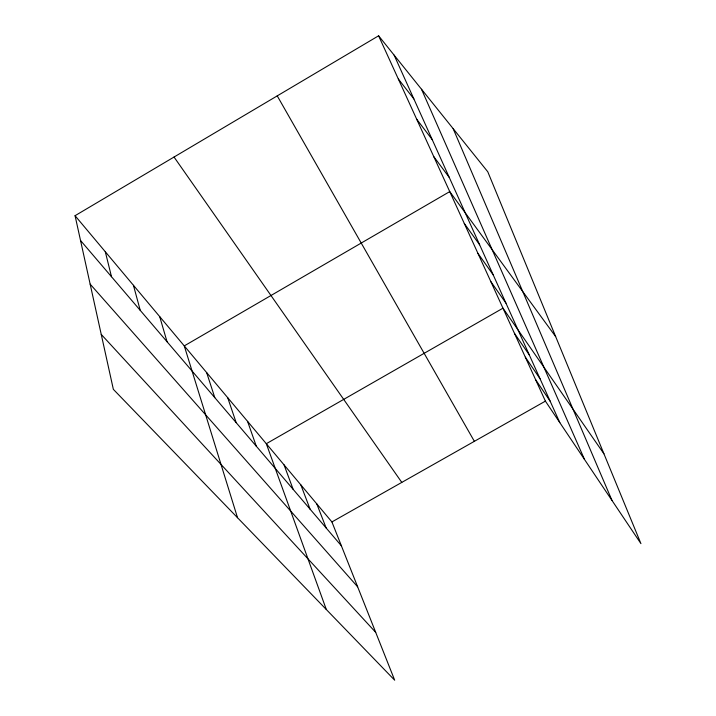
<?xml version="1.0" encoding="UTF-8"?>
<svg xmlns="http://www.w3.org/2000/svg" width="716" height="716" viewBox="0 0 716 716"><rect width="100%" height="100%" fill="white"/><g stroke="black" fill="none" stroke-linecap="round" stroke-linejoin="round"><path stroke-width="1.07" d="M75.064 215.695L331.92 521.937L394.677 680.2L113.352 389.343L75.064 215.695L378.603 35.8L487.784 171.786L640.936 543.632L545.404 401.13L378.603 35.8M331.92 521.937L545.404 401.13M101.242 334.408L375.712 632.371M90.153 284.127L357.651 586.825M80.532 240.478L341.407 545.834M398.329 78.993L413.902 98.978M416.667 119.16L432.231 139.647M433.762 156.607L449.29 177.479M555.67 336.627L449.746 191.602L184.272 345.891L237.533 517.731M464.281 223.446L479.648 244.809M477.948 253.383L493.208 274.89M490.827 281.576L505.961 303.172M174.042 157.037L401.792 482.396M603.928 453.783L502.972 308.184L266.307 443.705L326.308 609.504M514.455 333.334L529.321 354.984M525.32 357.141L540.043 378.755M535.631 379.704L550.192 401.273M277.235 95.872L474.368 441.325M394.131 55.141L559.814 422.619M421.518 89.258L584.533 459.493M453.147 128.647L612.028 500.511M316.785 503.885L326.165 528.005M300.845 484.884L310.109 509.21M284.046 464.854L293.157 489.368M247.566 421.348L256.283 446.202M227.706 397.684L236.173 422.655M206.647 372.571L214.8 397.649M159.695 316.597L167.052 341.747M133.436 285.281L140.255 310.395M105.297 251.728L111.499 276.725"/></g></svg>
